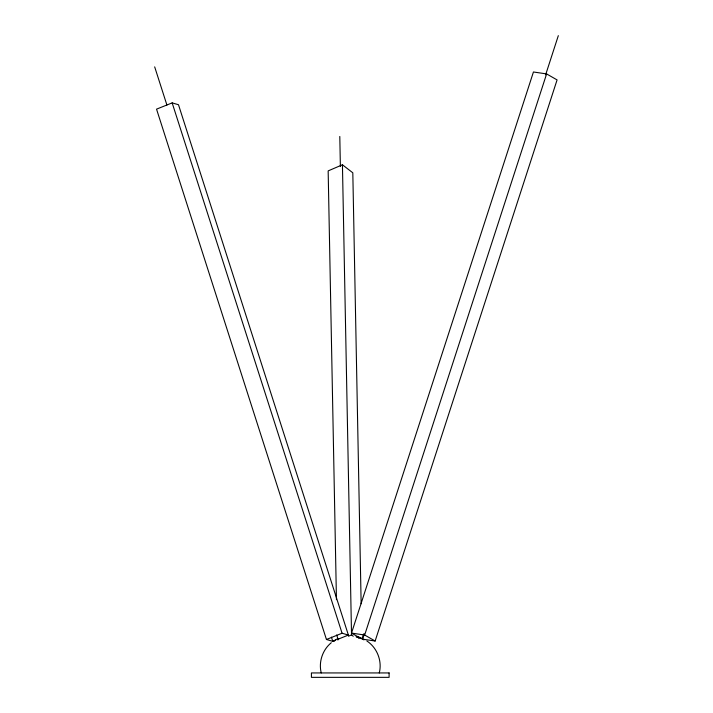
<?xml version="1.0" encoding="UTF-8"?>
<svg xmlns="http://www.w3.org/2000/svg" width="713" height="713" viewBox="0 0 713 713"><rect width="100%" height="100%" fill="white"/><g stroke="black" fill="none" stroke-linecap="round" stroke-linejoin="round"><path stroke-width="1.07" d="M379.271 672.938C382.355 661.049 377.132 647.689 366.865 640.978M361.028 638.536L351.5 633.091L533.44 71.986L546.604 73.92L557.076 79.909L375.145 641.014L361.981 639.08L363.648 633.928M358.951 638.554L359.343 637.36L361.019 638.037A29.688 19.509 -81.6 0 1 363.942 639.926M362.614 639.231L364.334 633.937M545.623 74.829L558.324 35.65M375.145 641.014L364.664 635.025L546.604 73.92M331.295 642.725C322.543 649.801 318.444 662.02 321.251 672.938M361.143 603.751L352.81 172.804L342.436 164.774L328.158 170.888L336.447 599.66M348.47 636.21L351.527 634.9L353.256 636.237M337.65 639.374L348.39 635.069L178.491 104.731L172.163 102.886L156.539 109.151L326.447 639.49L332.766 641.335L335.698 640.158M326.447 639.49L342.071 633.224L348.39 635.069M351.5 633.091L364.664 635.025M358.532 637.779L356.081 636.691A29.607 21.613 -60.2 0 1 359.343 637.36M172.163 102.886L342.071 633.224M154.676 66.87L166.904 105.025M336.679 634.953L338.033 639.196M339.005 638.625A29.83 8.993 68.2 0 0 337.534 638.795L337.926 640.033M331.42 637.128L332.766 641.335M342.436 164.774L351.527 634.9M339.798 136.468L340.377 166.521M337.534 638.795A29.108 27.005 -73.7 0 0 333.782 640.96A29.215 8.806 68.2 0 1 334.754 640.755M389.102 672.938L311.421 672.938L311.421 677.35L389.102 677.35L389.102 672.938"/></g></svg>
